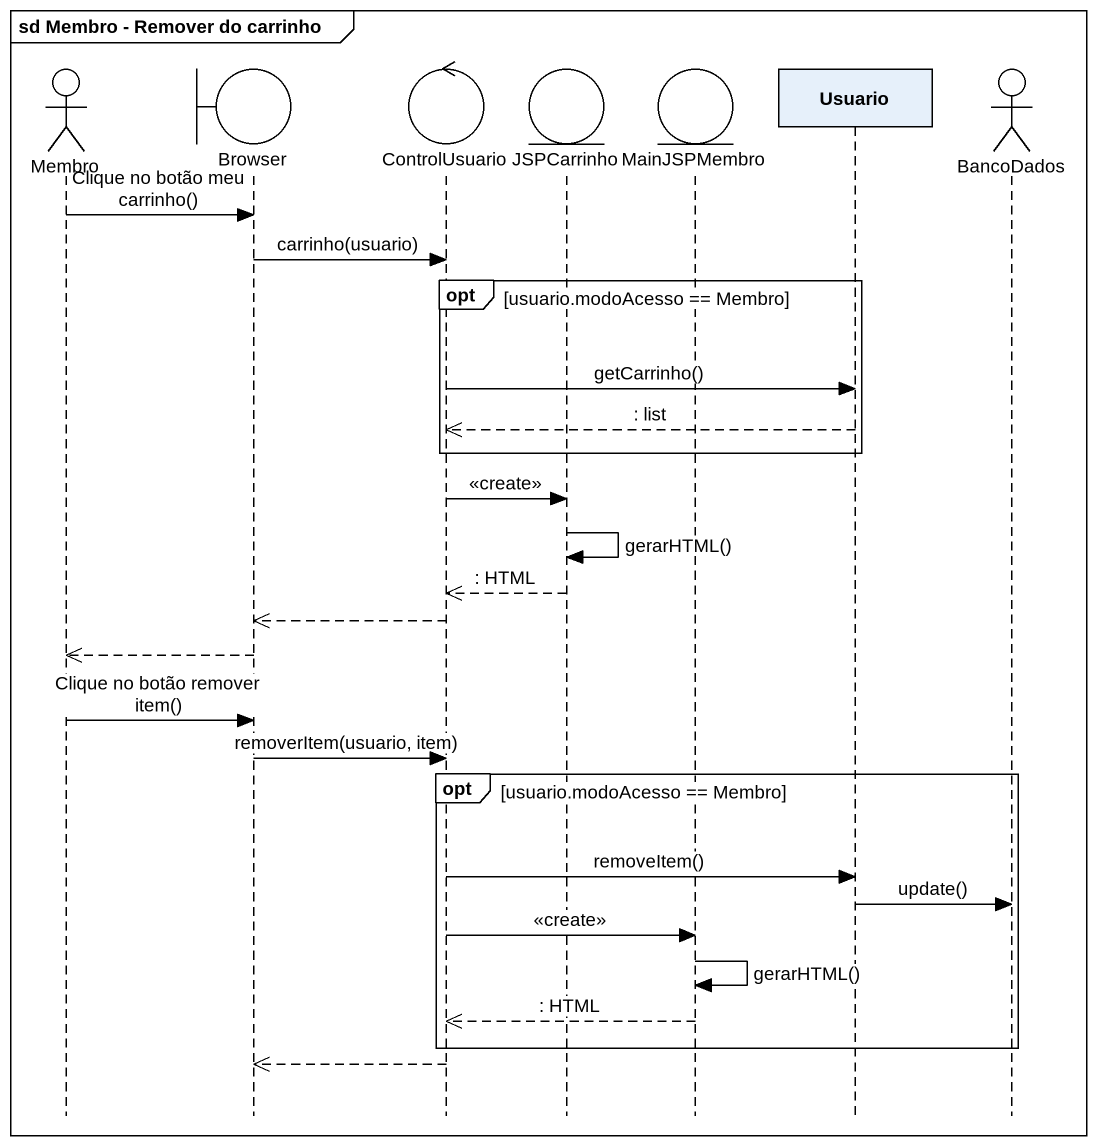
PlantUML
@startuml
mainframe sd Membro - Remover do carrinho
hide footbox
actor Membro
boundary Browser
control ControlUsuario
entity JSPCarrinho
entity MainJSPMembro
participant Usuario
actor BancoDados

Membro -> Browser : Clique no botão meu carrinho()
Browser -> ControlUsuario : carrinho(usuario)
opt usuario.modoAcesso == Membro
  ControlUsuario -> Usuario : getCarrinho()
  Usuario -->> ControlUsuario : : list
end
ControlUsuario -> JSPCarrinho : <<create>>
JSPCarrinho -> JSPCarrinho : gerarHTML()
JSPCarrinho -->> ControlUsuario : : HTML
ControlUsuario -->> Browser
Browser -->> Membro
Membro -> Browser : Clique no botão remover item()
Browser -> ControlUsuario : removerItem(usuario, item)
opt usuario.modoAcesso == Membro
  ControlUsuario -> Usuario : removeItem()
  Usuario -> BancoDados : update()
  ControlUsuario -> MainJSPMembro : <<create>>
  MainJSPMembro -> MainJSPMembro : gerarHTML()
  MainJSPMembro -->> ControlUsuario : : HTML
end
ControlUsuario -->> Browser
@enduml
